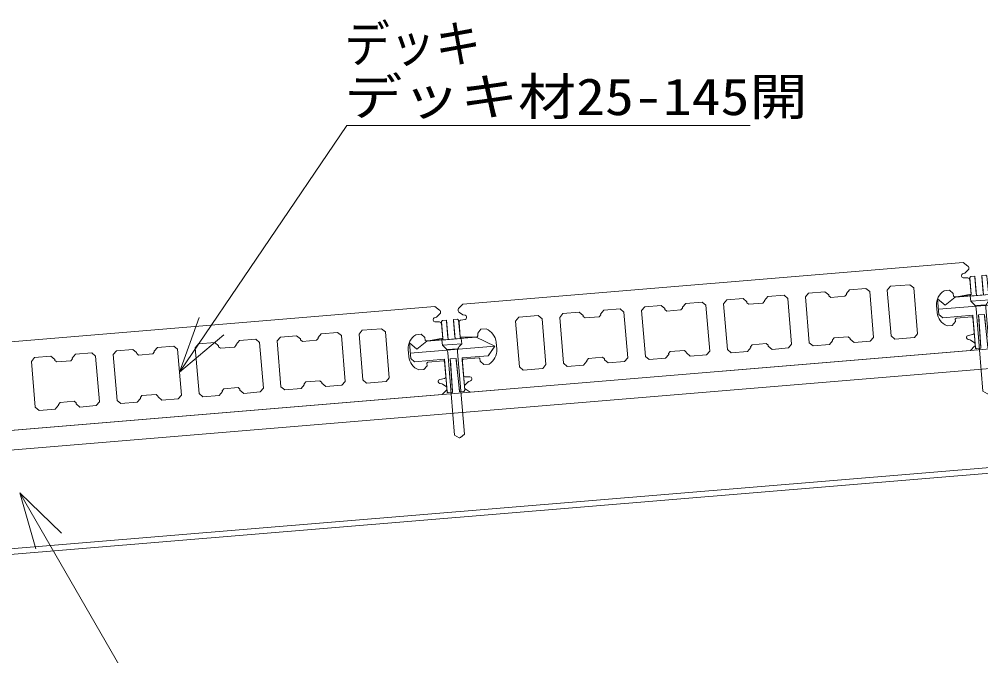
# Model space of a CAD drawing. Units: millimetres, scale not verified. Extents: x -829 to 829, y -160 to 161.
# Drawn here: x -179.2 to -124.8, y -91.7 to -55.7 of the extents above; entities that cross this region are included whole.
import ezdxf
from ezdxf.enums import TextEntityAlignment as Align

# ---------------------------------------------------------------- set-up
doc = ezdxf.new("R2010")
doc.units = ezdxf.units.MM
doc.header["$LTSCALE"] = 2
for name, color, linetype, lineweight in [('0-0_一般', 4, 'Continuous', 9), ('0-1_根太', 4, 'Continuous', 9), ('0-2_デッキ', 4, 'Continuous', 9), ('0-7_文字', 4, 'Continuous', 9)]:
    doc.layers.add(name, color=color, linetype=linetype, lineweight=lineweight)
doc.styles.add('ＭＳ ゴシック', font='')
doc.styles.get('ＭＳ ゴシック').set_extended_font_data('MS Gothic')

# ---------------------------------------------------------------- blocks, each defined once
blk = doc.blocks.new('グループ-49-1')
at = {"layer": '0-1_根太'}
for p, q in [((-1163.51, -669.26), (1085.31, -481.85)), ((-1162.6, -680.22), (1085.31, -492.89)), ((-1157.96, -735.83), (1085.31, -548.89)), ((-1157.7, -739.01), (1085.31, -552.1))]:
    blk.add_line(p, q, dxfattribs=at)
blk = doc.blocks.new('グループ-56-1')
at = {"layer": '0-0_一般'}
for p, q in [((-265.71, -553.12), (-265.08, -562.56)), ((-262.95, -552.3), (-265.16, -552.48)), ((-262.95, -552.3), (-262.9, -552.87)), ((-262.9, -552.87), (-262.11, -562.3)), ((-256.75, -551.78), (-258.96, -551.96)), ((-258.91, -552.54), (-258.96, -551.96)), ((-258.13, -561.96), (-258.91, -552.54)), ((-255.15, -561.73), (-256.1, -552.32)), ((-273.99, -564.26), (-246.09, -561.93)), ((-235.62, -567.08), (-283.46, -571.07)), ((-239.19, -572.39), (-235.62, -567.08)), ((-264.03, -575.41), (-262.58, -592.81)), ((-260.72, -575.16), (-259.58, -592.58)), ((-255.61, -592.25), (-257.37, -574.88)), ((-252.61, -591.98), (-254.06, -574.58)), ((-259.58, -592.58), (-259.54, -593.16)), ((-255.55, -592.82), (-255.61, -592.25)), ((-255.55, -592.82), (-253.16, -592.62)), ((-261.93, -593.35), (-259.54, -593.16))]:
    blk.add_line(p, q, dxfattribs=at)
blk.add_lwpolyline([(-283.96, -565.09), (-279.64, -568.74), (-273.99, -564.26), (-265.09, -562.51), (-265.71, -553.12), (-265.16, -552.48), (-262.95, -552.3), (-262.03, -563.26), (-258.05, -562.93), (-258.96, -551.96), (-256.75, -551.78), (-256.1, -552.32), (-255.16, -561.68), (-246.09, -561.93), (-235.62, -567.08), (-239.3, -572.4), (-254.14, -573.64), (-252.61, -591.98), (-253.16, -592.62), (-255.55, -592.82), (-257.46, -573.92), (-260.79, -574.19), (-259.54, -593.16), (-261.93, -593.35), (-262.58, -592.81), (-264.11, -574.47), (-281.05, -575.88), (-283.21, -574.05)], close=True, dxfattribs=at)
for centre, start, end in [((-265.11, -553.08), 94.7636, 183.7636), ((-256.7, -552.38), 5.7636, 94.7636), ((-261.98, -592.76), 184.7636, 274.7636), ((-253.21, -592.03), 274.7636, 4.7636)]:
    blk.add_arc(centre, 0.6, start, end, dxfattribs=at)
blk = doc.blocks.new('グループ-57-1')
at = {"layer": '0-0_一般'}
for p, q in [((-254.31, -565.63), (-265.27, -566.54)), ((-254.31, -565.63), (-255.69, -567.25)), ((-254.56, -562.64), (-254.31, -565.63)), ((-265.27, -566.54), (-263.64, -567.92)), ((-256.76, -568.52), (-262.38, -568.99)), ((-262.24, -570.64), (-258.35, -617.34)), ((-256.62, -570.17), (-252.73, -616.87)), ((-258.35, -617.34), (-255.76, -618.85)), ((-255.76, -618.85), (-255.39, -618.9))]:
    blk.add_line(p, q, dxfattribs=at)
for points in [[(-254.56, -562.64), (-265.52, -563.55), (-265.27, -566.54)], [(-255.39, -618.9), (-255.04, -618.79), (-252.73, -616.87)]]:
    blk.add_lwpolyline(points, dxfattribs=at)
for centre, start, end in [((-266.23, -570.97), 4.7636, 49.7636), ((-252.64, -569.84), 139.7636, 184.7636)]:
    blk.add_arc(centre, 4, start, end, dxfattribs=at)
blk = doc.blocks.new('グループ-58-1')
at = {"layer": '0-0_一般'}
for name in ['グループ-56-1', 'グループ-57-1']:
    blk.add_blockref(name, (0, 0), dxfattribs=at)
blk = doc.blocks.new('グループ-59-1')
at = {"layer": '0-0_一般'}
for p, q in [((36.02, -527.38), (33.81, -527.57)), ((36.02, -527.38), (36.07, -527.96)), ((42.21, -526.87), (40, -527.05)), ((40.05, -527.63), (40, -527.05)), ((40.84, -537.05), (40.05, -527.63)), ((43.81, -536.81), (42.86, -527.4)), ((33.26, -528.2), (33.88, -537.64)), ((36.07, -527.96), (36.85, -537.38)), ((24.97, -539.34), (52.88, -537.02)), ((63.34, -542.17), (15.51, -546.15)), ((59.77, -547.48), (63.34, -542.17)), ((34.93, -550.5), (36.38, -567.89)), ((38.24, -550.24), (39.38, -567.66)), ((43.35, -567.33), (41.6, -549.96)), ((46.35, -567.06), (44.9, -549.67)), ((37.03, -568.44), (39.42, -568.24)), ((39.38, -567.66), (39.42, -568.24)), ((43.41, -567.91), (43.35, -567.33)), ((43.41, -567.91), (45.8, -567.71))]:
    blk.add_line(p, q, dxfattribs=at)
blk.add_lwpolyline([(15.01, -540.17), (19.33, -543.83), (24.97, -539.34), (33.88, -537.6), (33.26, -528.2), (33.81, -527.57), (36.02, -527.38), (36.93, -538.35), (40.92, -538.01), (40, -527.05), (42.21, -526.87), (42.86, -527.4), (43.81, -536.77), (52.88, -537.02), (63.34, -542.17), (59.66, -547.49), (44.82, -548.73), (46.35, -567.06), (45.8, -567.71), (43.41, -567.91), (41.5, -549), (38.18, -549.28), (39.42, -568.24), (37.03, -568.44), (36.38, -567.89), (34.86, -549.56), (17.91, -550.97), (15.75, -549.14)], close=True, dxfattribs=at)
for centre, start, end in [((33.86, -528.17), 94.7636, 183.7636), ((42.26, -527.46), 5.7636, 94.7636), ((36.98, -567.84), 184.7636, 274.7636), ((45.75, -567.11), 274.7636, 4.7636)]:
    blk.add_arc(centre, 0.6, start, end, dxfattribs=at)
blk = doc.blocks.new('グループ-60-1')
at = {"layer": '0-0_一般'}
for p, q in [((44.4, -537.72), (44.65, -540.71)), ((44.65, -540.71), (33.69, -541.63)), ((33.69, -541.63), (35.32, -543)), ((42.2, -543.61), (36.58, -544.07)), ((44.65, -540.71), (43.27, -542.34)), ((36.72, -545.72), (40.61, -592.42)), ((42.34, -545.26), (46.23, -591.96)), ((40.61, -592.42), (43.21, -593.94)), ((43.21, -593.94), (43.57, -593.99))]:
    blk.add_line(p, q, dxfattribs=at)
for points in [[(44.4, -537.72), (33.44, -538.64), (33.69, -541.63)], [(43.57, -593.99), (43.93, -593.88), (46.23, -591.96)]]:
    blk.add_lwpolyline(points, dxfattribs=at)
for centre, start, end in [((32.74, -546.06), 4.7636, 49.7636), ((46.33, -544.92), 139.7636, 184.7636)]:
    blk.add_arc(centre, 4, start, end, dxfattribs=at)
blk = doc.blocks.new('グループ-61-1')
at = {"layer": '0-0_一般'}
for name in ['グループ-59-1', 'グループ-60-1']:
    blk.add_blockref(name, (0, 0), dxfattribs=at)

msp = doc.modelspace()

# ---------------------------------------------------------------- linework, layer by layer
at = {"layer": '0-2_デッキ'}
for p, q in [((-125.817, -70.11), (-125.711, -70.069)), ((-125.679, -70.048), (-125.496, -69.875)), ((-125.464, -69.793), (-125.469, -69.739)), ((-125.878, -70.245), (-125.881, -70.213)), ((-125.512, -70.339), (-125.778, -70.338)), ((-155.575, -72.539), (-155.392, -72.366)), ((-155.361, -72.284), (-155.365, -72.231)), ((-154.369, -72.148), (-154.364, -72.201)), ((-154.32, -72.277), (-154.111, -72.417)), ((-127.262, -72.3), (-127.296, -71.901)), ((-155.775, -72.736), (-155.777, -72.705)), ((-155.713, -72.602), (-155.608, -72.56)), ((-155.408, -72.831), (-155.674, -72.829)), ((-153.965, -72.687), (-154.227, -72.732)), ((-154.075, -72.432), (-153.964, -72.456)), ((-153.884, -72.547), (-153.881, -72.578)), ((-152.209, -73.977), (-152.176, -74.376)), ((-125.588, -73.73), (-125.59, -73.699)), ((-125.397, -73.844), (-125.508, -73.821)), ((-125.507, -73.59), (-125.245, -73.545)), ((-125.152, -74), (-125.361, -73.859)), ((-157.159, -74.791), (-157.192, -74.392)), ((-125.103, -74.129), (-125.108, -74.076)), ((-155.403, -76.081), (-155.141, -76.036)), ((-153.96, -75.937), (-153.694, -75.939)), ((-153.655, -76.166), (-153.761, -76.208)), ((-153.593, -76.032), (-153.591, -76.063)), ((-155.484, -76.221), (-155.487, -76.19)), ((-155.293, -76.336), (-155.404, -76.312)), ((-155.049, -76.491), (-155.257, -76.351)), ((-154.999, -76.62), (-155.004, -76.567)), ((-154.007, -76.484), (-154.003, -76.537)), ((-153.793, -76.229), (-153.976, -76.402))]:
    msp.add_line(p, q, dxfattribs=at)
for points in [[(-125.512, -69.665), (-125.793, -69.468), (-154.094, -71.826), (-154.339, -72.067)], [(-126.864, -71.062), (-126.565, -71.037), (-126.349, -71.22), (-126.336, -71.369), (-126.282, -71.415), (-125.386, -71.34), (-125.34, -71.286), (-125.411, -70.432)], [(-155.408, -72.156), (-155.689, -71.959), (-183.991, -74.318), (-184.235, -74.558)], [(-154.311, -72.841), (-154.24, -73.695), (-154.186, -73.74), (-153.289, -73.666), (-153.243, -73.612), (-153.256, -73.462), (-153.073, -73.246), (-152.774, -73.221)], [(-125.161, -73.436), (-125.232, -72.582), (-125.286, -72.536), (-126.183, -72.611), (-126.229, -72.665), (-126.216, -72.814), (-126.399, -73.03), (-126.698, -73.055)], [(-156.76, -73.554), (-156.461, -73.529), (-156.245, -73.711), (-156.233, -73.861), (-156.179, -73.906), (-155.282, -73.832), (-155.236, -73.778), (-155.308, -72.924)], [(-153.96, -76.612), (-153.679, -76.809), (-125.377, -74.45), (-125.133, -74.21)], [(-155.057, -75.927), (-155.128, -75.073), (-155.182, -75.028), (-156.079, -75.102), (-156.125, -75.156), (-156.112, -75.306), (-156.295, -75.522), (-156.594, -75.547)], [(-152.608, -75.214), (-152.907, -75.239), (-153.123, -75.057), (-153.135, -74.907), (-153.189, -74.862), (-154.086, -74.936), (-154.132, -74.99), (-154.061, -75.844)], [(-183.856, -79.103), (-183.576, -79.3), (-155.274, -76.942), (-155.029, -76.701)]]:
    msp.add_lwpolyline(points, dxfattribs=at)
for points in [[(-129.86, -73.62), (-130.075, -71.029), (-129.893, -70.813), (-128.796, -70.722), (-128.58, -70.904), (-128.364, -73.495), (-128.547, -73.711), (-129.644, -73.803)], [(-133.385, -71.355), (-133.277, -71.446), (-132.48, -71.38), (-132.388, -71.272), (-132.392, -71.222), (-132.21, -71.006), (-131.288, -70.929), (-131.072, -71.112), (-130.856, -73.703), (-131.039, -73.919), (-131.961, -73.996), (-132.176, -73.813), (-132.181, -73.763), (-132.289, -73.672), (-133.086, -73.738), (-133.177, -73.846), (-133.173, -73.896), (-133.356, -74.112), (-134.278, -74.189), (-134.493, -74.006), (-134.709, -71.415), (-134.527, -71.199), (-133.605, -71.122), (-133.389, -71.305)], [(-141.449, -74.586), (-141.453, -74.536), (-141.561, -74.444), (-142.358, -74.511), (-142.45, -74.619), (-142.445, -74.669), (-142.628, -74.885), (-143.55, -74.961), (-143.766, -74.779), (-143.982, -72.188), (-143.799, -71.972), (-142.877, -71.895), (-142.661, -72.078), (-142.657, -72.127), (-142.549, -72.219), (-141.752, -72.152), (-141.661, -72.044), (-141.665, -71.995), (-141.482, -71.779), (-140.56, -71.702), (-140.344, -71.885), (-140.128, -74.476), (-140.311, -74.691), (-141.233, -74.768)], [(-137.022, -71.658), (-137.026, -71.608), (-136.844, -71.392), (-135.922, -71.315), (-135.706, -71.498), (-135.49, -74.089), (-135.673, -74.305), (-136.595, -74.382), (-136.81, -74.199), (-136.815, -74.149), (-136.923, -74.058), (-137.72, -74.124), (-137.811, -74.232), (-137.807, -74.282), (-137.99, -74.498), (-138.911, -74.575), (-139.127, -74.392), (-139.343, -71.801), (-139.161, -71.585), (-138.239, -71.508), (-138.023, -71.691), (-138.019, -71.741), (-137.911, -71.832), (-137.114, -71.766)], [(-147.079, -75.055), (-147.262, -75.271), (-148.184, -75.348), (-148.4, -75.165), (-148.616, -72.574), (-148.433, -72.358), (-147.511, -72.281), (-147.295, -72.464), (-147.291, -72.514), (-147.183, -72.605), (-146.386, -72.539), (-146.295, -72.431), (-146.299, -72.381), (-146.116, -72.165), (-145.194, -72.088), (-144.978, -72.271), (-144.762, -74.862), (-144.945, -75.078), (-145.867, -75.154), (-146.083, -74.972), (-146.087, -74.922), (-146.195, -74.831), (-146.992, -74.897), (-147.083, -75.005)], [(-151.108, -72.782), (-150.925, -72.566), (-149.828, -72.474), (-149.612, -72.657), (-149.396, -75.248), (-149.579, -75.464), (-150.676, -75.555), (-150.892, -75.372)], [(-163.281, -73.846), (-163.173, -73.937), (-162.376, -73.871), (-162.285, -73.763), (-162.289, -73.713), (-162.106, -73.497), (-161.184, -73.421), (-160.968, -73.603), (-160.752, -76.194), (-160.935, -76.41), (-161.857, -76.487), (-162.073, -76.304), (-162.077, -76.254), (-162.185, -76.163), (-162.982, -76.23), (-163.074, -76.337), (-163.069, -76.387), (-163.252, -76.603), (-164.174, -76.68), (-164.39, -76.497), (-164.606, -73.906), (-164.423, -73.69), (-163.501, -73.614), (-163.285, -73.796)], [(-159.756, -76.111), (-159.972, -73.52), (-159.789, -73.304), (-158.692, -73.213), (-158.476, -73.396), (-158.261, -75.986), (-158.443, -76.202), (-159.54, -76.294)], [(-166.919, -74.149), (-166.923, -74.099), (-166.74, -73.883), (-165.818, -73.807), (-165.602, -73.989), (-165.386, -76.58), (-165.569, -76.796), (-166.491, -76.873), (-166.707, -76.69), (-166.711, -76.641), (-166.819, -76.549), (-167.616, -76.616), (-167.707, -76.724), (-167.703, -76.773), (-167.886, -76.989), (-168.808, -77.066), (-169.024, -76.884), (-169.24, -74.292), (-169.057, -74.077), (-168.135, -74), (-167.919, -74.182), (-167.915, -74.232), (-167.807, -74.324), (-167.01, -74.257)], [(-171.345, -77.077), (-171.349, -77.027), (-171.457, -76.936), (-172.255, -77.002), (-172.346, -77.11), (-172.342, -77.16), (-172.524, -77.376), (-173.446, -77.453), (-173.662, -77.27), (-173.878, -74.679), (-173.695, -74.463), (-172.774, -74.386), (-172.558, -74.569), (-172.554, -74.619), (-172.446, -74.71), (-171.648, -74.644), (-171.557, -74.536), (-171.561, -74.486), (-171.378, -74.27), (-170.457, -74.193), (-170.241, -74.376), (-170.025, -76.967), (-170.207, -77.183), (-171.129, -77.26)], [(-176.976, -77.546), (-177.158, -77.762), (-178.08, -77.839), (-178.296, -77.656), (-178.512, -75.065), (-178.329, -74.849), (-177.408, -74.772), (-177.192, -74.955), (-177.187, -75.005), (-177.079, -75.096), (-176.282, -75.03), (-176.191, -74.922), (-176.195, -74.872), (-176.012, -74.656), (-175.091, -74.579), (-174.875, -74.762), (-174.659, -77.353), (-174.841, -77.569), (-175.763, -77.646), (-175.979, -77.463), (-175.983, -77.413), (-176.091, -77.322), (-176.888, -77.388), (-176.98, -77.496)]]:
    msp.add_lwpolyline(points, close=True, dxfattribs=at)
for centre, radius, start, end in [((-125.78, -70.205), 0.102, 111.4629, 184.7636), ((-125.748, -69.974), 0.102, 291.4629, 313.4235), ((-125.57, -69.748), 0.102, 4.7636, 54.9581), ((-125.566, -69.801), 0.102, 313.4235, 4.7636), ((-125.777, -70.236), 0.102, 184.7636, 270), ((-125.512, -70.441), 0.102, 4.7636, 90), ((-126.355, -71.855), 0.942, 122.7143, 182.7957), ((-155.467, -72.239), 0.102, 4.7636, 54.9581), ((-155.462, -72.293), 0.102, 313.4235, 4.7636), ((-154.267, -72.139), 0.102, 134.5692, 184.7636), ((-154.263, -72.193), 0.102, 184.7636, 236.1038), ((-126.327, -72.189), 0.942, 186.7316, 246.813), ((-155.676, -72.696), 0.102, 111.4629, 184.7636), ((-155.673, -72.728), 0.102, 184.7636, 270), ((-155.645, -72.466), 0.102, 291.4629, 313.4235), ((-155.409, -72.932), 0.102, 4.7636, 90), ((-154.21, -72.832), 0.102, 99.8432, 184.7636), ((-154.054, -72.333), 0.102, 236.1038, 258.0644), ((-153.982, -72.587), 0.102, 279.8433, 4.7636), ((-153.985, -72.555), 0.102, 4.7636, 78.0644), ((-153.145, -74.088), 0.942, 6.7316, 66.813), ((-125.262, -73.444), 0.102, 279.8433, 4.7636), ((-156.251, -74.346), 0.942, 122.7143, 182.7957), ((-125.489, -73.69), 0.102, 99.8432, 184.7636), ((-125.487, -73.721), 0.102, 184.7636, 258.0644), ((-125.418, -73.944), 0.102, 56.1038, 78.0644), ((-125.209, -74.084), 0.102, 4.7636, 56.1038), ((-153.117, -74.422), 0.942, 302.7143, 2.7957), ((-125.204, -74.137), 0.102, 314.5692, 4.7636), ((-156.223, -74.681), 0.942, 186.7316, 246.813), ((-155.386, -76.181), 0.102, 99.8432, 184.7636), ((-155.158, -75.936), 0.102, 279.8433, 4.7636), ((-153.959, -75.836), 0.102, 184.7636, 270), ((-153.695, -76.041), 0.102, 4.7636, 90), ((-153.692, -76.072), 0.102, 291.4629, 4.7636), ((-155.383, -76.213), 0.102, 184.7636, 258.0644), ((-155.314, -76.435), 0.102, 56.1038, 78.0644), ((-155.105, -76.575), 0.102, 4.7636, 56.1038), ((-155.101, -76.629), 0.102, 314.5692, 4.7636), ((-153.906, -76.475), 0.102, 133.4235, 184.7636), ((-153.902, -76.529), 0.102, 184.7636, 234.9581), ((-153.723, -76.303), 0.102, 111.4629, 133.4235)]:
    msp.add_arc(centre, radius, start, end, dxfattribs=at)
at = {"layer": '0-7_文字'}
msp.add_line((-169.242, -99.711), (-179.173, -82.511), dxfattribs=at)
for points in [[(-137.843, -61.706), (-160.654, -61.706), (-170.133, -75.671)], [(-167.615, -73.559), (-170.133, -75.671), (-169.009, -72.583)], [(-178.267, -85.671), (-179.173, -82.511), (-176.808, -84.795)]]:
    msp.add_lwpolyline(points, dxfattribs=at)

# ---------------------------------------------------------------- block references
at = {"layer": '0-0_一般', "xscale": 0.1, "yscale": 0.1}
for name in ['グループ-61-1', 'グループ-58-1']:
    msp.add_blockref(name, (-128.728, -17.5), dxfattribs=at)
at = {"layer": '0-1_根太', "xscale": 0.1, "yscale": 0.1}
msp.add_blockref('グループ-49-1', (-128.728, -17.5), dxfattribs=at)

# ---------------------------------------------------------------- texts
at = {"layer": '0-7_文字', "style": 'ＭＳ ゴシック'}
for s, height, width, p in [('デッキ', 2.097, 0.9, (-160.799, -58.76)), ('デッキ材25-145開', 2.09, 1.15, (-160.799, -61.749))]:
    msp.add_text(s, height=height, dxfattribs=dict(at, width=width)).set_placement(p, align=Align.BOTTOM_LEFT)

doc.saveas('drawing.dxf')
